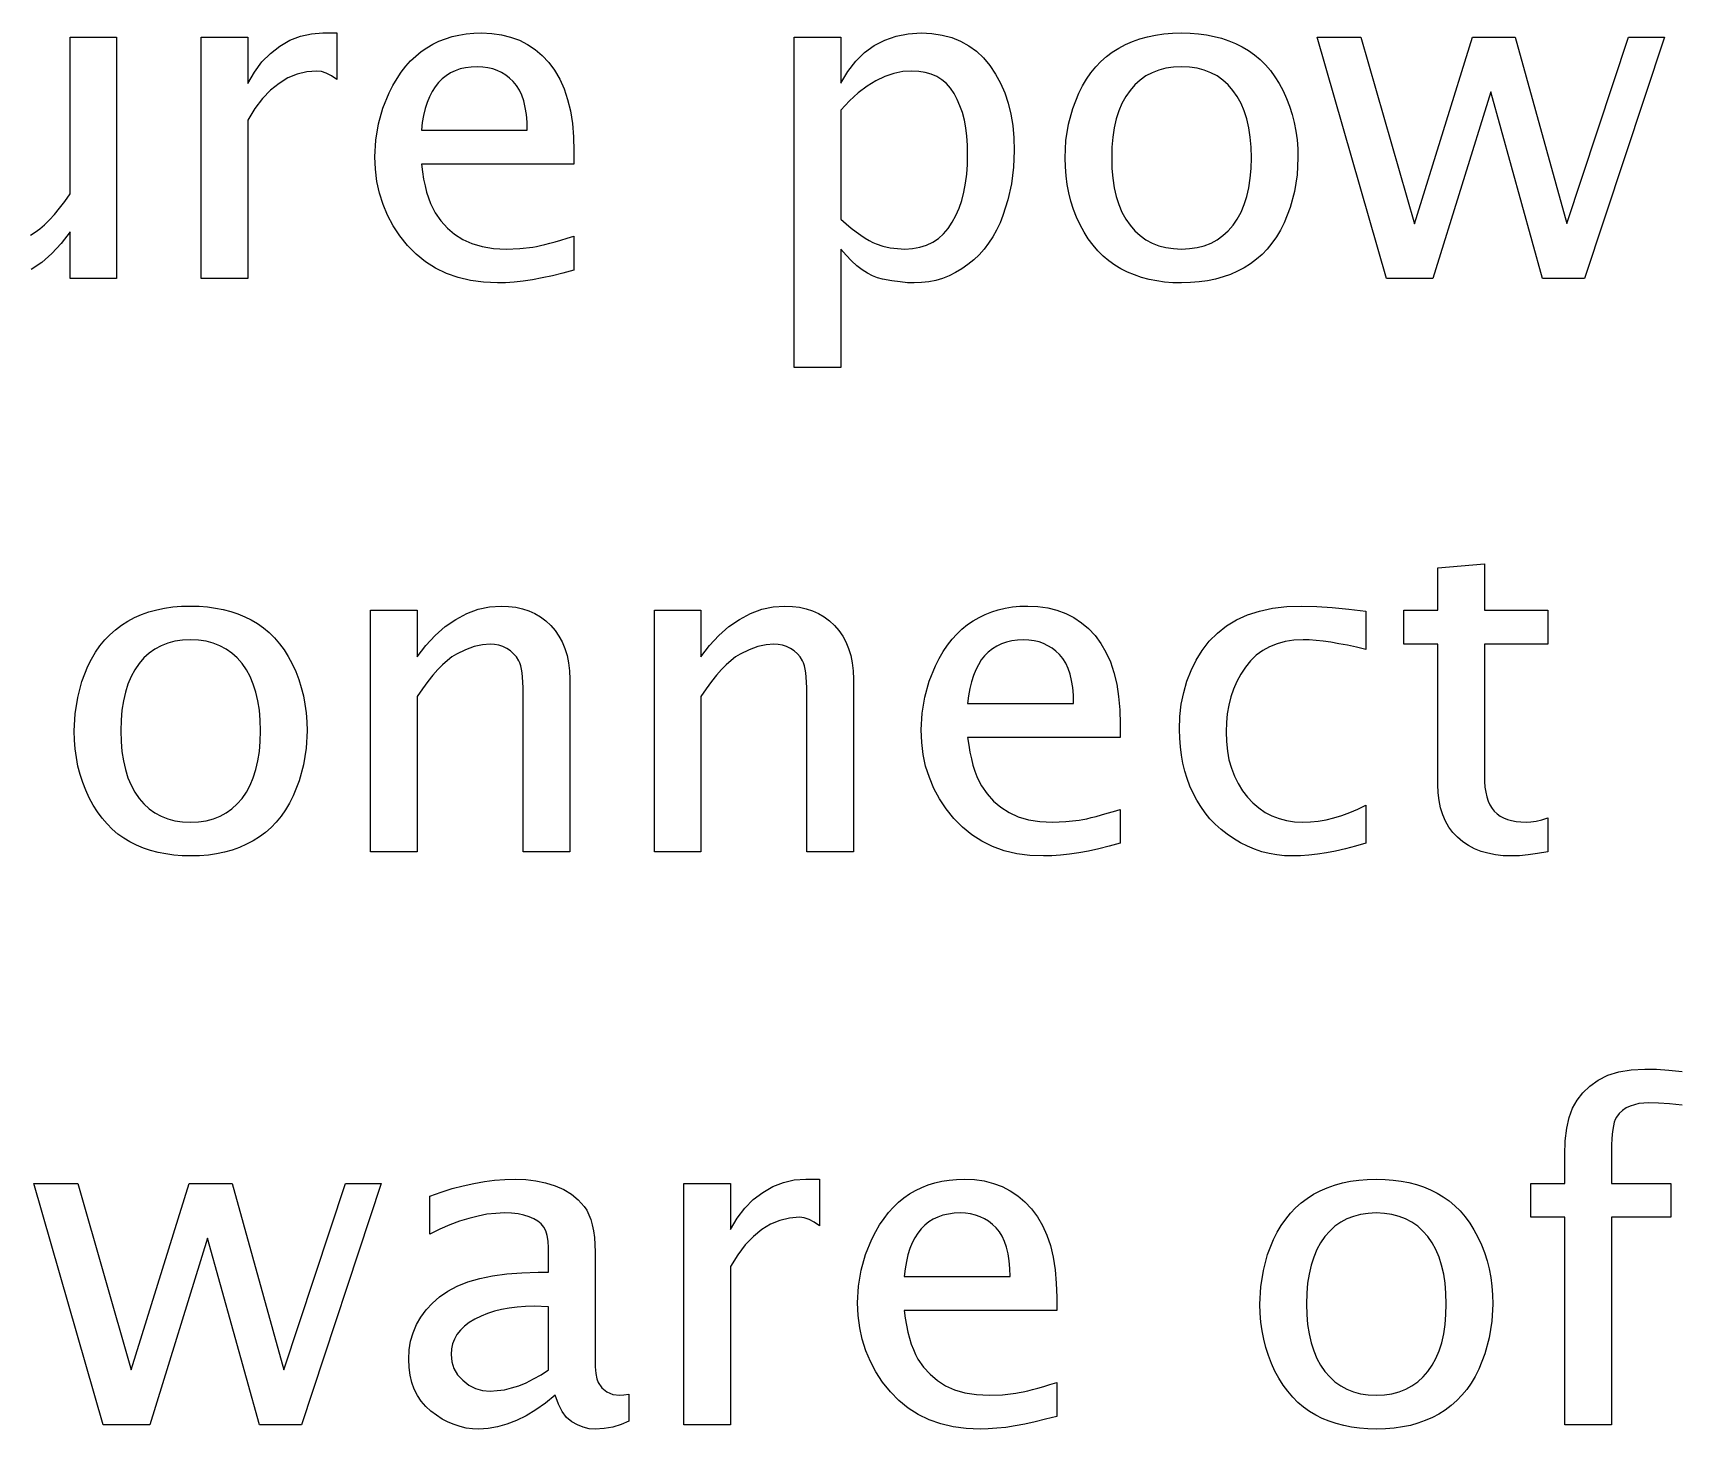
# Model space of a CAD drawing. Header units: inches. Extents: x 0 to 12, y -0.6 to 8.
# Drawn here: x 1.885 to 3.131, y 2.512 to 3.569 of the extents above; entities that cross this region are included whole.
import ezdxf

# ---------------------------------------------------------------- set-up
doc = ezdxf.new("R2010")
doc.units = ezdxf.units.IN
doc.header["$MEASUREMENT"] = 0

msp = doc.modelspace()

# ---------------------------------------------------------------- linework, layer by layer
at = {"color": 7, "linetype": 'Continuous', "flags": 128}
for points in [[(1.8837, 3.4158), (1.8871, 3.4179), (1.8907, 3.4205), (1.8943, 3.4236), (1.898, 3.4272), (1.9017, 3.4313), (1.9055, 3.436), (1.9095, 3.4412), (1.9135, 3.4469), (1.9135, 3.4469), (1.9135, 3.5655), (1.9135, 3.5655), (1.9487, 3.5655), (1.9487, 3.5655), (1.9487, 3.3828), (1.9487, 3.3828), (1.9135, 3.3828)], [(2.0128, 3.3828), (2.0128, 3.5655), (2.0128, 3.5655), (2.0481, 3.5655), (2.0481, 3.5655), (2.0481, 3.5305), (2.0481, 3.5305), (2.0531, 3.5391), (2.0588, 3.5467), (2.0653, 3.5532), (2.0724, 3.5587), (2.08, 3.5631), (2.088, 3.5662), (2.0963, 3.5681), (2.1049, 3.5687), (2.1049, 3.5687), (2.11, 3.5687), (2.1154, 3.5687), (2.1154, 3.5687), (2.1154, 3.5334), (2.1154, 3.5334), (2.1113, 3.5362), (2.1075, 3.5382), (2.1038, 3.5394), (2.1004, 3.5398), (2.1004, 3.5398), (2.0927, 3.5392), (2.0854, 3.5375), (2.0784, 3.5346), (2.0717, 3.5305), (2.0653, 3.5253), (2.0592, 3.519), (2.0535, 3.5114), (2.0481, 3.5027), (2.0481, 3.5027), (2.0481, 3.3828), (2.0481, 3.3828), (2.0128, 3.3828)], [(2.2949, 3.3892), (2.2866, 3.387), (2.2786, 3.385), (2.2709, 3.3833), (2.2635, 3.382), (2.2564, 3.3809), (2.2496, 3.3802), (2.2431, 3.3797), (2.237, 3.3796), (2.237, 3.3796), (2.2265, 3.38), (2.2165, 3.3813), (2.2072, 3.3836), (2.1984, 3.3867), (2.1902, 3.3907), (2.1825, 3.3955), (2.1755, 3.4013), (2.169, 3.4079), (2.1632, 3.4152), (2.1582, 3.4228), (2.1539, 3.4307), (2.1504, 3.4389), (2.1477, 3.4475), (2.1458, 3.4563), (2.1446, 3.4655), (2.1442, 3.475), (2.1442, 3.475), (2.1449, 3.4876), (2.1469, 3.4998), (2.1503, 3.5118), (2.1551, 3.5234), (2.1579, 3.529), (2.161, 3.5342), (2.1642, 3.539), (2.1677, 3.5435), (2.1713, 3.5475), (2.1752, 3.5512), (2.1792, 3.5546), (2.1835, 3.5575), (2.1881, 3.5601), (2.1927, 3.5624), (2.1976, 3.5643), (2.2027, 3.5659), (2.2079, 3.5671), (2.2134, 3.568), (2.2191, 3.5685), (2.2249, 3.5687), (2.2249, 3.5687), (2.2327, 3.5683), (2.24, 3.5673), (2.247, 3.5655), (2.2536, 3.5631), (2.2598, 3.5599), (2.2655, 3.5561), (2.2709, 3.5516), (2.2758, 3.5463), (2.2803, 3.5404), (2.2842, 3.5337), (2.2875, 3.5264), (2.2901, 3.5184), (2.2922, 3.5097), (2.2937, 3.5002), (2.2946, 3.4901), (2.2949, 3.4793), (2.2949, 3.4793), (2.2949, 3.4693), (2.2949, 3.4693), (2.1795, 3.4693), (2.1795, 3.4693), (2.1802, 3.4635), (2.1811, 3.4581), (2.1822, 3.453), (2.1834, 3.4483), (2.1848, 3.4438), (2.1864, 3.4397), (2.1881, 3.436), (2.19, 3.4326), (2.1942, 3.4265), (2.1991, 3.4211), (2.2046, 3.4164), (2.2107, 3.4124), (2.2176, 3.4093), (2.2255, 3.407), (2.2341, 3.4057), (2.2437, 3.4052), (2.2437, 3.4052), (2.2539, 3.4056), (2.2639, 3.4067), (2.2666, 3.4072), (2.2696, 3.4078), (2.273, 3.4086), (2.2767, 3.4095), (2.2807, 3.4106), (2.2851, 3.4119), (2.2898, 3.4133), (2.2949, 3.4148), (2.2949, 3.4148), (2.2949, 3.3892)], [(2.4615, 3.3155), (2.4615, 3.5655), (2.4615, 3.5655), (2.4968, 3.5655), (2.4968, 3.5655), (2.4968, 3.5306), (2.4968, 3.5306), (2.5022, 3.5395), (2.5083, 3.5473), (2.5149, 3.5538), (2.5222, 3.5592), (2.5301, 3.5633), (2.5387, 3.5663), (2.5478, 3.5681), (2.5576, 3.5687), (2.5576, 3.5687), (2.5658, 3.5683), (2.5735, 3.5671), (2.5808, 3.5652), (2.5875, 3.5625), (2.5938, 3.559), (2.5996, 3.5548), (2.6049, 3.5498), (2.6098, 3.544), (2.6141, 3.5376), (2.6178, 3.5307), (2.621, 3.5234), (2.6236, 3.5156), (2.6256, 3.5073), (2.6271, 3.4986), (2.6279, 3.4894), (2.6282, 3.4797), (2.6282, 3.4797), (2.6277, 3.467), (2.6261, 3.4545), (2.6234, 3.4424), (2.6196, 3.4306), (2.6174, 3.4249), (2.6148, 3.4195), (2.6119, 3.4144), (2.6088, 3.4096), (2.6053, 3.4051), (2.6015, 3.4009), (2.5975, 3.397), (2.5931, 3.3934), (2.5885, 3.3902), (2.5838, 3.3874), (2.5789, 3.385), (2.5739, 3.383), (2.5687, 3.3815), (2.5634, 3.3804), (2.5579, 3.3798), (2.5523, 3.3796), (2.5523, 3.3796), (2.5474, 3.3797), (2.5418, 3.3803), (2.5355, 3.3811), (2.5284, 3.3823), (2.5246, 3.3833), (2.5209, 3.3849), (2.517, 3.3869), (2.5131, 3.3895), (2.5091, 3.3926), (2.5051, 3.3963), (2.501, 3.4005), (2.4968, 3.4052), (2.4968, 3.4052), (2.4968, 3.3155), (2.4968, 3.3155), (2.4615, 3.3155)], [(2.7548, 3.3796), (2.7483, 3.3797), (2.742, 3.3802), (2.736, 3.3811), (2.7302, 3.3822), (2.7245, 3.3837), (2.7191, 3.3856), (2.7139, 3.3877), (2.7089, 3.3902), (2.7042, 3.393), (2.6997, 3.3962), (2.6955, 3.3998), (2.6915, 3.4038), (2.6878, 3.4082), (2.6842, 3.4129), (2.681, 3.418), (2.678, 3.4235), (2.6754, 3.4293), (2.6731, 3.4352), (2.6711, 3.4413), (2.6695, 3.4476), (2.6683, 3.454), (2.6674, 3.4606), (2.6669, 3.4673), (2.6667, 3.4742), (2.6667, 3.4742), (2.6673, 3.4872), (2.6693, 3.4996), (2.6725, 3.5116), (2.677, 3.5231), (2.6798, 3.5286), (2.6828, 3.5337), (2.6861, 3.5385), (2.6898, 3.543), (2.6937, 3.547), (2.6979, 3.5508), (2.7024, 3.5541), (2.7072, 3.5572), (2.7123, 3.5599), (2.7176, 3.5622), (2.7232, 3.5642), (2.7291, 3.5658), (2.7351, 3.5671), (2.7414, 3.568), (2.748, 3.5685), (2.7548, 3.5687), (2.7548, 3.5687), (2.7613, 3.5685), (2.7676, 3.568), (2.7736, 3.5672), (2.7795, 3.5661), (2.7851, 3.5646), (2.7905, 3.5628), (2.7957, 3.5606), (2.8007, 3.5582), (2.8055, 3.5554), (2.81, 3.5522), (2.8143, 3.5486), (2.8183, 3.5446), (2.822, 3.5403), (2.8255, 3.5355), (2.8287, 3.5304), (2.8316, 3.5249), (2.8343, 3.5191), (2.8366, 3.5132), (2.8385, 3.507), (2.8401, 3.5008), (2.8413, 3.4944), (2.8422, 3.4878), (2.8427, 3.4811), (2.8429, 3.4742), (2.8429, 3.4742), (2.8423, 3.4612), (2.8403, 3.4486), (2.837, 3.4365), (2.8324, 3.425), (2.8296, 3.4195), (2.8266, 3.4144), (2.8232, 3.4096), (2.8196, 3.4052), (2.8157, 3.4011), (2.8114, 3.3974), (2.8069, 3.394), (2.8022, 3.391), (2.7971, 3.3884), (2.7919, 3.386), (2.7863, 3.3841), (2.7805, 3.3824), (2.7745, 3.3812), (2.7682, 3.3803), (2.7616, 3.3798), (2.7548, 3.3796)], [(2.9098, 3.3828), (2.8574, 3.5655), (2.8574, 3.5655), (2.8905, 3.5655), (2.8905, 3.5655), (2.9311, 3.4243), (2.9311, 3.4243), (2.9749, 3.5655), (2.9749, 3.5655), (3.0073, 3.5655), (3.0073, 3.5655), (3.0465, 3.4245), (3.0465, 3.4245), (3.0931, 3.5655), (3.0931, 3.5655), (3.1202, 3.5655), (3.1202, 3.5655), (3.0597, 3.3828), (3.0597, 3.3828), (3.028, 3.3828), (3.028, 3.3828), (2.9888, 3.524), (2.9888, 3.524), (2.9449, 3.3828), (2.9449, 3.3828), (2.9098, 3.3828)], [(2.1795, 3.495), (2.2596, 3.495), (2.2596, 3.495), (2.2595, 3.5012), (2.259, 3.507), (2.2581, 3.5123), (2.257, 3.5172), (2.2555, 3.5215), (2.2537, 3.5255), (2.2515, 3.5289), (2.249, 3.5319), (2.2462, 3.5345), (2.2433, 3.5368), (2.2402, 3.5387), (2.2369, 3.5403), (2.2334, 3.5415), (2.2297, 3.5424), (2.2259, 3.5429), (2.2218, 3.5431), (2.2218, 3.5431), (2.2172, 3.5429), (2.2129, 3.5423), (2.2088, 3.5414), (2.205, 3.54), (2.2014, 3.5384), (2.1981, 3.5363), (2.1951, 3.5339), (2.1923, 3.5311), (2.1898, 3.5279), (2.1875, 3.5243), (2.1855, 3.5204), (2.1837, 3.5161), (2.1823, 3.5114), (2.1811, 3.5063), (2.1801, 3.5008), (2.1795, 3.495)], [(2.4968, 3.4277), (2.5009, 3.4242), (2.5048, 3.421), (2.5085, 3.4181), (2.512, 3.4156), (2.5153, 3.4134), (2.5183, 3.4116), (2.5211, 3.4101), (2.5237, 3.409), (2.5288, 3.4074), (2.5342, 3.4062), (2.5397, 3.4055), (2.5454, 3.4052), (2.5454, 3.4052), (2.5512, 3.4055), (2.5567, 3.4065), (2.5618, 3.4081), (2.5665, 3.4103), (2.5708, 3.4131), (2.5747, 3.4166), (2.5782, 3.4207), (2.5813, 3.4254), (2.584, 3.4306), (2.5864, 3.4361), (2.5884, 3.442), (2.59, 3.4483), (2.5913, 3.4549), (2.5922, 3.4618), (2.5927, 3.4691), (2.5929, 3.4767), (2.5929, 3.4767), (2.5928, 3.4838), (2.5923, 3.4905), (2.5915, 3.4969), (2.5904, 3.5028), (2.5889, 3.5084), (2.5871, 3.5136), (2.585, 3.5184), (2.5826, 3.5228), (2.5799, 3.5268), (2.5768, 3.5303), (2.5733, 3.5332), (2.5695, 3.5356), (2.5654, 3.5374), (2.5608, 3.5388), (2.5559, 3.5396), (2.5507, 3.5398), (2.5507, 3.5398), (2.5439, 3.5394), (2.5371, 3.538), (2.5302, 3.5357), (2.5235, 3.5325), (2.5168, 3.5284), (2.5101, 3.5233), (2.5034, 3.5173), (2.4968, 3.5103), (2.4968, 3.5103), (2.4968, 3.4277)], [(2.7547, 3.4052), (2.7608, 3.4055), (2.7666, 3.4063), (2.772, 3.4077), (2.7771, 3.4097), (2.7818, 3.4122), (2.7861, 3.4154), (2.7901, 3.419), (2.7938, 3.4232), (2.797, 3.4279), (2.7999, 3.4331), (2.8022, 3.4388), (2.8042, 3.4449), (2.8057, 3.4516), (2.8068, 3.4587), (2.8075, 3.4662), (2.8077, 3.4742), (2.8077, 3.4742), (2.8075, 3.4823), (2.8068, 3.4899), (2.8057, 3.4969), (2.8042, 3.5036), (2.8022, 3.5097), (2.7998, 3.5154), (2.797, 3.5205), (2.7937, 3.5252), (2.7901, 3.5294), (2.7861, 3.533), (2.7817, 3.5361), (2.777, 3.5386), (2.7719, 3.5406), (2.7665, 3.542), (2.7608, 3.5428), (2.7547, 3.5431), (2.7547, 3.5431), (2.7486, 3.5428), (2.7429, 3.542), (2.7375, 3.5406), (2.7325, 3.5386), (2.7278, 3.5361), (2.7235, 3.533), (2.7195, 3.5294), (2.7158, 3.5252), (2.7125, 3.5205), (2.7097, 3.5154), (2.7073, 3.5097), (2.7054, 3.5036), (2.7039, 3.4969), (2.7028, 3.4899), (2.7021, 3.4823), (2.7019, 3.4742), (2.7019, 3.4742), (2.7021, 3.4662), (2.7028, 3.4587), (2.7039, 3.4516), (2.7054, 3.4449), (2.7073, 3.4388), (2.7097, 3.4331), (2.7125, 3.4279), (2.7158, 3.4232), (2.7195, 3.419), (2.7235, 3.4154), (2.7278, 3.4122), (2.7325, 3.4097), (2.7375, 3.4077), (2.7429, 3.4063), (2.7486, 3.4055), (2.7547, 3.4052)], [(1.9135, 3.3828), (1.9135, 3.4181), (1.9135, 3.4181), (1.9069, 3.4093), (1.8998, 3.4017), (1.8923, 3.3951), (1.8842, 3.3896)], [(3.0321, 2.9492), (3.0243, 2.9478), (3.0172, 2.9468), (3.0105, 2.9462), (3.0044, 2.946), (3.0044, 2.946), (2.9982, 2.9462), (2.9923, 2.9469), (2.9867, 2.948), (2.9815, 2.9495), (2.9765, 2.9515), (2.972, 2.9539), (2.9677, 2.9568), (2.9637, 2.9601), (2.9602, 2.9638), (2.9572, 2.9678), (2.9546, 2.9723), (2.9525, 2.9771), (2.9508, 2.9823), (2.9497, 2.9879), (2.949, 2.9938), (2.9487, 3.0001), (2.9487, 3.0001), (2.9487, 3.1062), (2.9487, 3.1062), (2.9231, 3.1062), (2.9231, 3.1062), (2.9231, 3.1319), (2.9231, 3.1319), (2.9487, 3.1319), (2.9487, 3.1319), (2.9487, 3.1639), (2.9487, 3.1639), (2.984, 3.1671), (2.984, 3.1671), (2.984, 3.1319), (2.984, 3.1319), (3.0321, 3.1319), (3.0321, 3.1319), (3.0321, 3.1062), (3.0321, 3.1062), (2.984, 3.1062), (2.984, 3.1062), (2.984, 3.0068), (2.984, 3.0068), (2.9841, 3.0023), (2.9844, 2.9981), (2.985, 2.9942), (2.9859, 2.9907), (2.9869, 2.9875), (2.9882, 2.9846), (2.9898, 2.982), (2.9915, 2.9798), (2.9936, 2.9779), (2.9959, 2.9762), (2.9985, 2.9748), (3.0014, 2.9737), (3.0046, 2.9728), (3.008, 2.9721), (3.0117, 2.9718), (3.0157, 2.9716), (3.0157, 2.9716), (3.0192, 2.9718), (3.0231, 2.9724), (3.0274, 2.9734), (3.0321, 2.9748), (3.0321, 2.9748), (3.0321, 2.9492)], [(2.0048, 2.946), (1.9983, 2.9461), (1.992, 2.9466), (1.986, 2.9475), (1.9802, 2.9486), (1.9745, 2.9501), (1.9691, 2.952), (1.9639, 2.9541), (1.9589, 2.9566), (1.9542, 2.9594), (1.9497, 2.9626), (1.9455, 2.9662), (1.9415, 2.9702), (1.9378, 2.9746), (1.9342, 2.9793), (1.931, 2.9844), (1.928, 2.9899), (1.9254, 2.9957), (1.9231, 3.0016), (1.9211, 3.0077), (1.9195, 3.014), (1.9183, 3.0204), (1.9174, 3.027), (1.9169, 3.0337), (1.9167, 3.0406), (1.9167, 3.0406), (1.9173, 3.0536), (1.9193, 3.066), (1.9225, 3.078), (1.927, 3.0895), (1.9298, 3.095), (1.9328, 3.1001), (1.9361, 3.1049), (1.9398, 3.1094), (1.9437, 3.1134), (1.9479, 3.1172), (1.9524, 3.1205), (1.9572, 3.1236), (1.9623, 3.1263), (1.9676, 3.1286), (1.9732, 3.1306), (1.9791, 3.1322), (1.9851, 3.1335), (1.9914, 3.1344), (1.998, 3.1349), (2.0048, 3.1351), (2.0048, 3.1351), (2.0113, 3.1349), (2.0176, 3.1344), (2.0236, 3.1336), (2.0295, 3.1325), (2.0351, 3.131), (2.0405, 3.1292), (2.0457, 3.127), (2.0507, 3.1246), (2.0555, 3.1218), (2.06, 3.1186), (2.0643, 3.115), (2.0683, 3.111), (2.072, 3.1066), (2.0755, 3.1019), (2.0787, 3.0968), (2.0816, 3.0913), (2.0843, 3.0855), (2.0866, 3.0796), (2.0885, 3.0734), (2.0901, 3.0672), (2.0913, 3.0608), (2.0922, 3.0542), (2.0927, 3.0475), (2.0929, 3.0406), (2.0929, 3.0406), (2.0923, 3.0276), (2.0903, 3.015), (2.087, 3.0029), (2.0824, 2.9914), (2.0796, 2.9859), (2.0766, 2.9808), (2.0732, 2.976), (2.0696, 2.9716), (2.0657, 2.9675), (2.0614, 2.9638), (2.0569, 2.9604), (2.0522, 2.9574), (2.0471, 2.9548), (2.0419, 2.9524), (2.0363, 2.9504), (2.0305, 2.9488), (2.0245, 2.9476), (2.0182, 2.9467), (2.0116, 2.9462), (2.0048, 2.946)], [(2.141, 2.9492), (2.141, 3.1319), (2.141, 3.1319), (2.1763, 3.1319), (2.1763, 3.1319), (2.1763, 3.0966), (2.1763, 3.0966), (2.1828, 3.1053), (2.1899, 3.1129), (2.1974, 3.1195), (2.2054, 3.125), (2.2138, 3.1294), (2.2224, 3.1326), (2.2311, 3.1344), (2.2399, 3.1351), (2.2399, 3.1351), (2.2455, 3.1348), (2.2509, 3.1342), (2.256, 3.133), (2.2608, 3.1314), (2.2653, 3.1294), (2.2696, 3.1268), (2.2736, 3.1239), (2.2773, 3.1204), (2.2806, 3.1166), (2.2836, 3.1124), (2.2861, 3.1079), (2.2881, 3.1029), (2.2897, 3.0977), (2.2908, 3.0921), (2.2915, 3.0861), (2.2917, 3.0798), (2.2917, 3.0798), (2.2917, 2.9492), (2.2917, 2.9492), (2.2564, 2.9492), (2.2564, 2.9492), (2.2564, 3.0688), (2.2564, 3.0688), (2.2564, 3.0733), (2.2562, 3.0775), (2.256, 3.0812), (2.2556, 3.0845), (2.2552, 3.0874), (2.2546, 3.0899), (2.2539, 3.092), (2.2532, 3.0937), (2.2514, 3.0966), (2.2492, 3.099), (2.2468, 3.1012), (2.244, 3.103), (2.2411, 3.1044), (2.238, 3.1054), (2.2348, 3.106), (2.2316, 3.1062), (2.2316, 3.1062), (2.2256, 3.1058), (2.2193, 3.1044), (2.2128, 3.102), (2.206, 3.0987), (2.2026, 3.0966), (2.1991, 3.0939), (2.1955, 3.0907), (2.1918, 3.087), (2.188, 3.0827), (2.1842, 3.0779), (2.1803, 3.0725), (2.1763, 3.0666), (2.1763, 3.0666), (2.1763, 2.9492), (2.1763, 2.9492), (2.141, 2.9492)], [(2.3558, 2.9492), (2.3558, 3.1319), (2.3558, 3.1319), (2.391, 3.1319), (2.391, 3.1319), (2.391, 3.0966), (2.391, 3.0966), (2.3975, 3.1053), (2.4046, 3.1129), (2.4121, 3.1195), (2.4202, 3.125), (2.4286, 3.1294), (2.4371, 3.1326), (2.4458, 3.1344), (2.4546, 3.1351), (2.4546, 3.1351), (2.4603, 3.1348), (2.4656, 3.1342), (2.4707, 3.133), (2.4755, 3.1314), (2.4801, 3.1294), (2.4843, 3.1268), (2.4883, 3.1239), (2.492, 3.1204), (2.4954, 3.1166), (2.4983, 3.1124), (2.5008, 3.1079), (2.5028, 3.1029), (2.5044, 3.0977), (2.5055, 3.0921), (2.5062, 3.0861), (2.5064, 3.0798), (2.5064, 3.0798), (2.5064, 2.9492), (2.5064, 2.9492), (2.4712, 2.9492), (2.4712, 2.9492), (2.4712, 3.0688), (2.4712, 3.0688), (2.4711, 3.0733), (2.471, 3.0775), (2.4707, 3.0812), (2.4704, 3.0845), (2.4699, 3.0874), (2.4693, 3.0899), (2.4686, 3.092), (2.4679, 3.0937), (2.4661, 3.0966), (2.464, 3.099), (2.4615, 3.1012), (2.4588, 3.103), (2.4558, 3.1044), (2.4528, 3.1054), (2.4496, 3.106), (2.4463, 3.1062), (2.4463, 3.1062), (2.4403, 3.1058), (2.434, 3.1044), (2.4275, 3.102), (2.4208, 3.0987), (2.4173, 3.0966), (2.4138, 3.0939), (2.4102, 3.0907), (2.4065, 3.087), (2.4027, 3.0827), (2.3989, 3.0779), (2.395, 3.0725), (2.391, 3.0666), (2.391, 3.0666), (2.391, 2.9492), (2.391, 2.9492), (2.3558, 2.9492)], [(2.7083, 2.9556), (2.7, 2.9534), (2.6921, 2.9514), (2.6843, 2.9497), (2.677, 2.9484), (2.6699, 2.9473), (2.6631, 2.9466), (2.6566, 2.9461), (2.6504, 2.946), (2.6504, 2.946), (2.6399, 2.9464), (2.63, 2.9477), (2.6206, 2.95), (2.6118, 2.9531), (2.6036, 2.9571), (2.596, 2.9619), (2.5889, 2.9677), (2.5824, 2.9743), (2.5766, 2.9816), (2.5716, 2.9892), (2.5674, 2.9971), (2.5639, 3.0053), (2.5611, 3.0139), (2.5592, 3.0227), (2.5581, 3.0319), (2.5577, 3.0414), (2.5577, 3.0414), (2.5584, 3.054), (2.5604, 3.0662), (2.5638, 3.0782), (2.5686, 3.0898), (2.5714, 3.0954), (2.5744, 3.1006), (2.5777, 3.1054), (2.5811, 3.1099), (2.5848, 3.1139), (2.5886, 3.1176), (2.5927, 3.121), (2.597, 3.1239), (2.6015, 3.1265), (2.6062, 3.1288), (2.6111, 3.1307), (2.6161, 3.1323), (2.6214, 3.1335), (2.6269, 3.1344), (2.6325, 3.1349), (2.6384, 3.1351), (2.6384, 3.1351), (2.6461, 3.1347), (2.6535, 3.1337), (2.6605, 3.1319), (2.6671, 3.1295), (2.6732, 3.1263), (2.679, 3.1225), (2.6843, 3.118), (2.6893, 3.1127), (2.6938, 3.1067), (2.6976, 3.1001), (2.7009, 3.0928), (2.7036, 3.0848), (2.7057, 3.0761), (2.7071, 3.0666), (2.708, 3.0565), (2.7083, 3.0457), (2.7083, 3.0457), (2.7083, 3.0357), (2.7083, 3.0357), (2.5929, 3.0357), (2.5929, 3.0357), (2.5937, 3.0299), (2.5946, 3.0245), (2.5957, 3.0194), (2.5969, 3.0147), (2.5983, 3.0102), (2.5999, 3.0061), (2.6016, 3.0024), (2.6034, 2.999), (2.6076, 2.9929), (2.6125, 2.9875), (2.618, 2.9828), (2.6242, 2.9788), (2.6311, 2.9757), (2.6389, 2.9734), (2.6476, 2.9721), (2.6572, 2.9716), (2.6572, 2.9716), (2.6673, 2.972), (2.6774, 2.9731), (2.6801, 2.9736), (2.6831, 2.9742), (2.6865, 2.975), (2.6902, 2.9759), (2.6942, 2.977), (2.6986, 2.9783), (2.7033, 2.9797), (2.7083, 2.9812), (2.7083, 2.9812), (2.7083, 2.9556)], [(2.8942, 2.9556), (2.8864, 2.9534), (2.8788, 2.9514), (2.8714, 2.9497), (2.8644, 2.9484), (2.8576, 2.9473), (2.8511, 2.9466), (2.8448, 2.9461), (2.8388, 2.946), (2.8388, 2.946), (2.8328, 2.9462), (2.8269, 2.9468), (2.8212, 2.9478), (2.8155, 2.9492), (2.81, 2.9511), (2.8046, 2.9534), (2.7993, 2.956), (2.7942, 2.9591), (2.7893, 2.9625), (2.7847, 2.9661), (2.7803, 2.97), (2.7763, 2.9742), (2.7727, 2.9786), (2.7693, 2.9833), (2.7663, 2.9883), (2.7635, 2.9935), (2.7611, 2.9989), (2.759, 3.0045), (2.7572, 3.0102), (2.7558, 3.0162), (2.7547, 3.0223), (2.7539, 3.0286), (2.7534, 3.035), (2.7532, 3.0416), (2.7532, 3.0416), (2.7536, 3.0514), (2.7546, 3.0608), (2.7564, 3.0697), (2.7589, 3.0783), (2.7621, 3.0864), (2.7659, 3.0942), (2.7705, 3.1014), (2.7758, 3.1084), (2.7819, 3.1146), (2.7887, 3.1201), (2.7963, 3.1246), (2.8047, 3.1284), (2.8138, 3.1313), (2.8237, 3.1334), (2.8344, 3.1347), (2.8459, 3.1351), (2.8459, 3.1351), (2.8571, 3.1348), (2.8688, 3.1341), (2.8813, 3.1328), (2.8942, 3.1311), (2.8942, 3.1311), (2.8942, 3.1022), (2.8942, 3.1022), (2.8871, 3.1039), (2.8804, 3.1054), (2.8739, 3.1066), (2.8678, 3.1077), (2.862, 3.1085), (2.8566, 3.109), (2.8515, 3.1094), (2.8468, 3.1095), (2.8468, 3.1095), (2.8397, 3.1092), (2.8332, 3.1082), (2.8271, 3.1065), (2.8214, 3.1043), (2.8162, 3.1014), (2.8113, 3.0978), (2.807, 3.0937), (2.8031, 3.0888), (2.7997, 3.0836), (2.7967, 3.0781), (2.7942, 3.0723), (2.7921, 3.0663), (2.7905, 3.0601), (2.7894, 3.0536), (2.7887, 3.0469), (2.7885, 3.0399), (2.7885, 3.0399), (2.7887, 3.0325), (2.7895, 3.0254), (2.7907, 3.0187), (2.7925, 3.0123), (2.7948, 3.0063), (2.7976, 3.0007), (2.8008, 2.9954), (2.8046, 2.9905), (2.8088, 2.9861), (2.8134, 2.9823), (2.8181, 2.979), (2.8232, 2.9763), (2.8286, 2.9743), (2.8343, 2.9728), (2.8403, 2.9719), (2.8467, 2.9716), (2.8467, 2.9716), (2.8525, 2.9718), (2.8583, 2.9724), (2.8642, 2.9734), (2.8701, 2.9748), (2.8761, 2.9766), (2.8821, 2.9788), (2.8881, 2.9814), (2.8942, 2.9845), (2.8942, 2.9845), (2.8942, 2.9556)], [(2.0047, 2.9716), (2.0108, 2.9719), (2.0166, 2.9727), (2.022, 2.9741), (2.0271, 2.9761), (2.0318, 2.9786), (2.0361, 2.9817), (2.0401, 2.9854), (2.0438, 2.9896), (2.047, 2.9943), (2.0499, 2.9995), (2.0522, 3.0052), (2.0542, 3.0113), (2.0557, 3.018), (2.0568, 3.0251), (2.0575, 3.0326), (2.0577, 3.0406), (2.0577, 3.0406), (2.0575, 3.0487), (2.0568, 3.0563), (2.0557, 3.0633), (2.0542, 3.07), (2.0522, 3.0761), (2.0498, 3.0818), (2.047, 3.0869), (2.0437, 3.0916), (2.0401, 3.0958), (2.0361, 3.0994), (2.0317, 3.1025), (2.027, 3.105), (2.0219, 3.1069), (2.0165, 3.1084), (2.0108, 3.1092), (2.0047, 3.1095), (2.0047, 3.1095), (1.9986, 3.1092), (1.9929, 3.1084), (1.9875, 3.1069), (1.9825, 3.105), (1.9778, 3.1025), (1.9735, 3.0994), (1.9695, 3.0958), (1.9658, 3.0916), (1.9625, 3.0869), (1.9597, 3.0818), (1.9573, 3.0761), (1.9554, 3.07), (1.9539, 3.0633), (1.9528, 3.0563), (1.9521, 3.0487), (1.9519, 3.0406), (1.9519, 3.0406), (1.9521, 3.0326), (1.9528, 3.0251), (1.9539, 3.018), (1.9554, 3.0113), (1.9573, 3.0052), (1.9597, 2.9995), (1.9625, 2.9943), (1.9658, 2.9896), (1.9695, 2.9854), (1.9735, 2.9817), (1.9778, 2.9786), (1.9825, 2.9761), (1.9875, 2.9741), (1.9929, 2.9727), (1.9986, 2.9719), (2.0047, 2.9716)], [(2.5929, 3.0614), (2.6731, 3.0614), (2.6731, 3.0614), (2.6729, 3.0676), (2.6724, 3.0734), (2.6716, 3.0787), (2.6704, 3.0836), (2.6689, 3.0879), (2.6671, 3.0919), (2.665, 3.0953), (2.6625, 3.0983), (2.6597, 3.1009), (2.6568, 3.1032), (2.6536, 3.1051), (2.6503, 3.1067), (2.6469, 3.1079), (2.6432, 3.1088), (2.6393, 3.1093), (2.6353, 3.1095), (2.6353, 3.1095), (2.6307, 3.1093), (2.6264, 3.1087), (2.6222, 3.1078), (2.6184, 3.1064), (2.6149, 3.1048), (2.6116, 3.1027), (2.6085, 3.1003), (2.6057, 3.0975), (2.6032, 3.0943), (2.601, 3.0907), (2.599, 3.0868), (2.5972, 3.0825), (2.5958, 3.0778), (2.5946, 3.0727), (2.5936, 3.0672), (2.5929, 3.0614)], [(3.0449, 2.5156), (3.0449, 2.6726), (3.0449, 2.6726), (3.0192, 2.6726), (3.0192, 2.6726), (3.0192, 2.6983), (3.0192, 2.6983), (3.0449, 2.6983), (3.0449, 2.6983), (3.0449, 2.72), (3.0449, 2.72), (3.0452, 2.7306), (3.0464, 2.74), (3.0482, 2.7482), (3.0508, 2.7552), (3.0542, 2.7613), (3.0586, 2.7668), (3.0639, 2.7719), (3.0702, 2.7764), (3.0774, 2.7801), (3.0857, 2.7827), (3.0951, 2.7843), (3.1055, 2.7848), (3.1055, 2.7848), (3.1143, 2.7846), (3.1237, 2.784), (3.1337, 2.783)], [(3.1336, 2.7574), (3.1241, 2.7584), (3.1157, 2.759), (3.1084, 2.7592), (3.1084, 2.7592), (3.101, 2.7586), (3.0943, 2.7568), (3.0912, 2.7554), (3.0885, 2.7535), (3.0861, 2.7511), (3.084, 2.7483), (3.0831, 2.7466), (3.0823, 2.7445), (3.0816, 2.7419), (3.0811, 2.739), (3.0807, 2.7356), (3.0804, 2.7318), (3.0802, 2.7277), (3.0801, 2.7231), (3.0801, 2.7231), (3.0801, 2.6983), (3.0801, 2.6983), (3.125, 2.6983), (3.125, 2.6983), (3.125, 2.6726), (3.125, 2.6726), (3.0801, 2.6726), (3.0801, 2.6726), (3.0801, 2.5156), (3.0801, 2.5156), (3.0449, 2.5156)], [(1.9387, 2.5156), (1.8862, 2.6983), (1.8862, 2.6983), (1.9194, 2.6983), (1.9194, 2.6983), (1.9599, 2.5571), (1.9599, 2.5571), (2.0038, 2.6983), (2.0038, 2.6983), (2.0362, 2.6983), (2.0362, 2.6983), (2.0753, 2.5573), (2.0753, 2.5573), (2.122, 2.6983), (2.122, 2.6983), (2.149, 2.6983), (2.149, 2.6983), (2.0886, 2.5156), (2.0886, 2.5156), (2.0568, 2.5156), (2.0568, 2.5156), (2.0176, 2.6568), (2.0176, 2.6568), (1.9738, 2.5156), (1.9738, 2.5156), (1.9387, 2.5156)], [(2.2808, 2.538), (2.2734, 2.5321), (2.266, 2.5269), (2.2587, 2.5225), (2.2514, 2.5189), (2.2442, 2.516), (2.237, 2.514), (2.23, 2.5128), (2.223, 2.5124), (2.223, 2.5124), (2.2181, 2.5126), (2.2134, 2.5132), (2.2087, 2.5143), (2.2042, 2.5158), (2.1997, 2.5176), (2.1952, 2.52), (2.1909, 2.5228), (2.1866, 2.5259), (2.1827, 2.5295), (2.1793, 2.5335), (2.1764, 2.5378), (2.1741, 2.5425), (2.1722, 2.5476), (2.1709, 2.5532), (2.1701, 2.5591), (2.1699, 2.5654), (2.1699, 2.5654), (2.1702, 2.5723), (2.1713, 2.579), (2.1732, 2.5853), (2.1757, 2.5914), (2.179, 2.5971), (2.183, 2.6025), (2.1878, 2.6076), (2.1932, 2.6124), (2.1995, 2.6168), (2.2066, 2.6205), (2.2147, 2.6237), (2.2236, 2.6263), (2.2333, 2.6284), (2.244, 2.6298), (2.2555, 2.6307), (2.2679, 2.631), (2.2679, 2.631), (2.2756, 2.631), (2.2756, 2.631), (2.2756, 2.6494), (2.2756, 2.6494), (2.2754, 2.6545), (2.2747, 2.6588), (2.2736, 2.6624), (2.2721, 2.6652), (2.2701, 2.6676), (2.2675, 2.6697), (2.2645, 2.6715), (2.261, 2.673), (2.257, 2.6743), (2.2526, 2.6752), (2.2477, 2.6757), (2.2423, 2.6759), (2.2423, 2.6759), (2.2358, 2.6756), (2.2291, 2.6749), (2.2223, 2.6736), (2.2153, 2.6718), (2.2082, 2.6696), (2.2009, 2.6668), (2.1935, 2.6636), (2.1859, 2.6598), (2.1859, 2.6598), (2.1859, 2.6887), (2.1859, 2.6887), (2.1944, 2.6917), (2.2027, 2.6943), (2.211, 2.6965), (2.2191, 2.6983), (2.2271, 2.6997), (2.2349, 2.7007), (2.2427, 2.7013), (2.2503, 2.7015), (2.2503, 2.7015), (2.2584, 2.7012), (2.2661, 2.7002), (2.2735, 2.6987), (2.2806, 2.6965), (2.2872, 2.6936), (2.293, 2.6901), (2.2982, 2.6858), (2.3026, 2.6808), (2.3046, 2.6779), (2.3062, 2.6746), (2.3077, 2.6709), (2.3088, 2.6668), (2.3097, 2.6623), (2.3104, 2.6574), (2.3107, 2.652), (2.3109, 2.6463), (2.3109, 2.6463), (2.3109, 2.5657), (2.3109, 2.5657), (2.311, 2.5596), (2.3115, 2.5545), (2.3122, 2.5505), (2.3133, 2.5476), (2.3161, 2.5435), (2.3198, 2.5405), (2.3244, 2.5386), (2.3297, 2.538), (2.3297, 2.538), (2.3326, 2.5382), (2.3365, 2.5387), (2.3365, 2.5387), (2.3365, 2.5184), (2.3365, 2.5184), (2.3306, 2.5158), (2.3244, 2.5139), (2.3179, 2.5128), (2.3111, 2.5124), (2.3111, 2.5124), (2.3065, 2.5127), (2.302, 2.5138), (2.2976, 2.5155), (2.2932, 2.5179), (2.2892, 2.5212), (2.2859, 2.5257), (2.2831, 2.5313), (2.2808, 2.538)], [(2.3782, 2.5156), (2.3782, 2.6983), (2.3782, 2.6983), (2.4135, 2.6983), (2.4135, 2.6983), (2.4135, 2.6633), (2.4135, 2.6633), (2.4185, 2.6719), (2.4242, 2.6795), (2.4306, 2.686), (2.4378, 2.6915), (2.4454, 2.6959), (2.4534, 2.699), (2.4616, 2.7009), (2.4703, 2.7015), (2.4703, 2.7015), (2.4754, 2.7015), (2.4808, 2.7015), (2.4808, 2.7015), (2.4808, 2.6662), (2.4808, 2.6662), (2.4767, 2.669), (2.4729, 2.671), (2.4692, 2.6722), (2.4657, 2.6726), (2.4657, 2.6726), (2.4581, 2.672), (2.4508, 2.6703), (2.4438, 2.6674), (2.4371, 2.6633), (2.4307, 2.6581), (2.4246, 2.6518), (2.4189, 2.6442), (2.4135, 2.6355), (2.4135, 2.6355), (2.4135, 2.5156), (2.4135, 2.5156), (2.3782, 2.5156)], [(2.6603, 2.522), (2.6519, 2.5198), (2.644, 2.5178), (2.6363, 2.5161), (2.6289, 2.5148), (2.6218, 2.5137), (2.615, 2.513), (2.6085, 2.5125), (2.6024, 2.5124), (2.6024, 2.5124), (2.5918, 2.5128), (2.5819, 2.5141), (2.5726, 2.5164), (2.5638, 2.5195), (2.5555, 2.5235), (2.5479, 2.5283), (2.5409, 2.5341), (2.5344, 2.5407), (2.5285, 2.548), (2.5235, 2.5556), (2.5193, 2.5635), (2.5158, 2.5717), (2.5131, 2.5803), (2.5112, 2.5891), (2.51, 2.5983), (2.5096, 2.6078), (2.5096, 2.6078), (2.5103, 2.6204), (2.5123, 2.6326), (2.5157, 2.6446), (2.5205, 2.6562), (2.5233, 2.6618), (2.5263, 2.667), (2.5296, 2.6718), (2.5331, 2.6763), (2.5367, 2.6803), (2.5406, 2.684), (2.5446, 2.6874), (2.5489, 2.6903), (2.5534, 2.6929), (2.5581, 2.6952), (2.563, 2.6971), (2.5681, 2.6987), (2.5733, 2.6999), (2.5788, 2.7008), (2.5844, 2.7013), (2.5903, 2.7015), (2.5903, 2.7015), (2.5981, 2.7011), (2.6054, 2.7001), (2.6124, 2.6983), (2.619, 2.6959), (2.6252, 2.6927), (2.6309, 2.6889), (2.6363, 2.6844), (2.6412, 2.6791), (2.6457, 2.6731), (2.6495, 2.6665), (2.6528, 2.6592), (2.6555, 2.6512), (2.6576, 2.6424), (2.6591, 2.633), (2.66, 2.6229), (2.6603, 2.6121), (2.6603, 2.6121), (2.6603, 2.6021), (2.6603, 2.6021), (2.5449, 2.6021), (2.5449, 2.6021), (2.5456, 2.5963), (2.5465, 2.5909), (2.5476, 2.5858), (2.5488, 2.5811), (2.5502, 2.5766), (2.5518, 2.5725), (2.5535, 2.5688), (2.5553, 2.5654), (2.5595, 2.5593), (2.5645, 2.5539), (2.57, 2.5492), (2.5761, 2.5452), (2.583, 2.5421), (2.5908, 2.5398), (2.5995, 2.5385), (2.6091, 2.538), (2.6091, 2.538), (2.6192, 2.5384), (2.6293, 2.5395), (2.632, 2.54), (2.635, 2.5406), (2.6384, 2.5414), (2.6421, 2.5423), (2.6461, 2.5434), (2.6505, 2.5447), (2.6552, 2.5461), (2.6603, 2.5476), (2.6603, 2.5476), (2.6603, 2.522)], [(2.9022, 2.5124), (2.8957, 2.5125), (2.8895, 2.513), (2.8834, 2.5139), (2.8776, 2.515), (2.8719, 2.5165), (2.8665, 2.5184), (2.8613, 2.5205), (2.8564, 2.523), (2.8516, 2.5258), (2.8472, 2.529), (2.8429, 2.5326), (2.8389, 2.5366), (2.8352, 2.541), (2.8317, 2.5457), (2.8285, 2.5508), (2.8255, 2.5563), (2.8228, 2.5621), (2.8205, 2.568), (2.8186, 2.5741), (2.817, 2.5804), (2.8157, 2.5868), (2.8148, 2.5934), (2.8143, 2.6001), (2.8141, 2.607), (2.8141, 2.607), (2.8148, 2.62), (2.8167, 2.6324), (2.8199, 2.6444), (2.8245, 2.6559), (2.8272, 2.6614), (2.8303, 2.6665), (2.8336, 2.6713), (2.8372, 2.6758), (2.8411, 2.6798), (2.8454, 2.6836), (2.8499, 2.6869), (2.8547, 2.69), (2.8597, 2.6927), (2.8651, 2.695), (2.8706, 2.697), (2.8765, 2.6986), (2.8826, 2.6999), (2.8889, 2.7008), (2.8954, 2.7013), (2.9022, 2.7015), (2.9022, 2.7015), (2.9088, 2.7013), (2.915, 2.7008), (2.9211, 2.7), (2.9269, 2.6989), (2.9325, 2.6974), (2.938, 2.6956), (2.9432, 2.6934), (2.9482, 2.691), (2.9529, 2.6882), (2.9574, 2.685), (2.9617, 2.6814), (2.9657, 2.6774), (2.9694, 2.673), (2.9729, 2.6683), (2.9761, 2.6632), (2.9791, 2.6577), (2.9817, 2.6519), (2.984, 2.646), (2.986, 2.6398), (2.9876, 2.6336), (2.9888, 2.6272), (2.9897, 2.6206), (2.9902, 2.6139), (2.9904, 2.607), (2.9904, 2.607), (2.9897, 2.594), (2.9877, 2.5814), (2.9844, 2.5693), (2.9798, 2.5578), (2.9771, 2.5523), (2.974, 2.5472), (2.9707, 2.5424), (2.967, 2.538), (2.9631, 2.5339), (2.9589, 2.5302), (2.9544, 2.5268), (2.9496, 2.5238), (2.9446, 2.5212), (2.9393, 2.5188), (2.9337, 2.5168), (2.928, 2.5152), (2.9219, 2.514), (2.9156, 2.5131), (2.9091, 2.5126), (2.9022, 2.5124)], [(2.5449, 2.6278), (2.625, 2.6278), (2.625, 2.6278), (2.6248, 2.634), (2.6243, 2.6398), (2.6235, 2.6451), (2.6223, 2.65), (2.6208, 2.6543), (2.619, 2.6583), (2.6169, 2.6617), (2.6144, 2.6647), (2.6116, 2.6673), (2.6087, 2.6696), (2.6056, 2.6715), (2.6023, 2.6731), (2.5988, 2.6743), (2.5951, 2.6752), (2.5912, 2.6757), (2.5872, 2.6759), (2.5872, 2.6759), (2.5826, 2.6757), (2.5783, 2.6751), (2.5742, 2.6742), (2.5704, 2.6728), (2.5668, 2.6712), (2.5635, 2.6691), (2.5604, 2.6667), (2.5576, 2.6639), (2.5551, 2.6607), (2.5529, 2.6571), (2.5509, 2.6532), (2.5491, 2.6489), (2.5477, 2.6442), (2.5465, 2.6391), (2.5455, 2.6336), (2.5449, 2.6278)], [(2.9021, 2.538), (2.9083, 2.5383), (2.914, 2.5391), (2.9194, 2.5405), (2.9245, 2.5425), (2.9292, 2.545), (2.9335, 2.5481), (2.9376, 2.5518), (2.9412, 2.556), (2.9445, 2.5607), (2.9473, 2.5659), (2.9497, 2.5716), (2.9517, 2.5777), (2.9532, 2.5844), (2.9543, 2.5915), (2.9549, 2.599), (2.9551, 2.607), (2.9551, 2.607), (2.9549, 2.6151), (2.9543, 2.6227), (2.9532, 2.6297), (2.9516, 2.6364), (2.9497, 2.6425), (2.9473, 2.6482), (2.9444, 2.6533), (2.9412, 2.658), (2.9375, 2.6622), (2.9335, 2.6658), (2.9291, 2.6689), (2.9244, 2.6714), (2.9194, 2.6733), (2.914, 2.6748), (2.9083, 2.6756), (2.9021, 2.6759), (2.9021, 2.6759), (2.8961, 2.6756), (2.8903, 2.6748), (2.885, 2.6733), (2.8799, 2.6714), (2.8753, 2.6689), (2.8709, 2.6658), (2.8669, 2.6622), (2.8632, 2.658), (2.86, 2.6533), (2.8572, 2.6482), (2.8548, 2.6425), (2.8528, 2.6364), (2.8513, 2.6297), (2.8502, 2.6227), (2.8496, 2.6151), (2.8494, 2.607), (2.8494, 2.607), (2.8496, 2.599), (2.8502, 2.5915), (2.8513, 2.5844), (2.8528, 2.5777), (2.8548, 2.5716), (2.8572, 2.5659), (2.86, 2.5607), (2.8632, 2.556), (2.8669, 2.5518), (2.8709, 2.5481), (2.8753, 2.545), (2.8799, 2.5425), (2.885, 2.5405), (2.8903, 2.5391), (2.8961, 2.5383), (2.9021, 2.538)], [(2.2756, 2.5573), (2.2756, 2.605), (2.2756, 2.605), (2.2648, 2.6053), (2.2648, 2.6053), (2.2582, 2.6052), (2.252, 2.6047), (2.2459, 2.6039), (2.2402, 2.6029), (2.2348, 2.6015), (2.2296, 2.5998), (2.2247, 2.5978), (2.22, 2.5955), (2.2157, 2.593), (2.2121, 2.5902), (2.209, 2.5872), (2.2064, 2.584), (2.2045, 2.5805), (2.2031, 2.5768), (2.2022, 2.573), (2.2019, 2.5689), (2.2019, 2.5689), (2.2025, 2.5633), (2.2041, 2.5582), (2.2069, 2.5535), (2.2108, 2.5493), (2.2154, 2.5457), (2.2204, 2.5432), (2.2258, 2.5417), (2.2316, 2.5412), (2.2316, 2.5412), (2.2369, 2.5415), (2.2423, 2.5422), (2.2477, 2.5435), (2.2533, 2.5452), (2.2588, 2.5475), (2.2644, 2.5503), (2.27, 2.5535), (2.2756, 2.5573)]]:
    msp.add_lwpolyline(points, dxfattribs=at)

doc.saveas('drawing.dxf')
